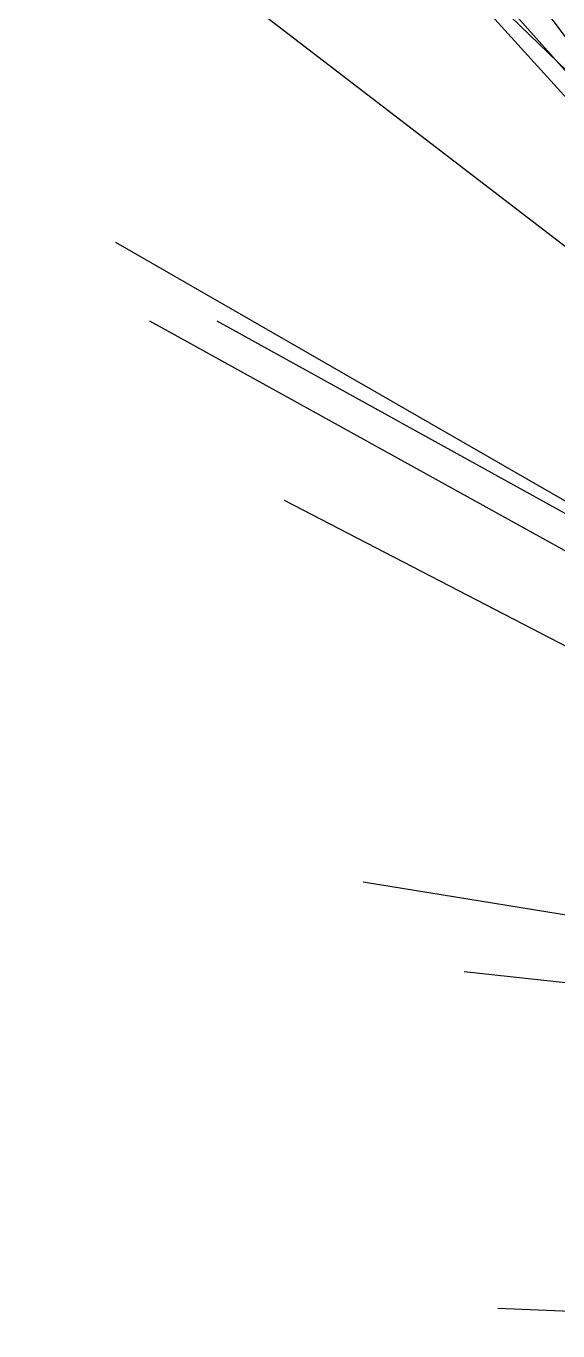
# Model space of a CAD drawing. Extents: x -0.07 to 1.1, y -0.07 to 1.1.
# Drawn here: x -0.067 to -0.0197, y 0.898 to 1.0143 of the extents above; entities that cross this region are included whole.
import ezdxf

# ---------------------------------------------------------------- set-up
doc = ezdxf.new("R2010")
doc.units = 0
doc.layers.add('Normals', color=1, linetype='CONTINUOUS')

msp = doc.modelspace()

# ---------------------------------------------------------------- linework, layer by layer
at = {"layer": 'Normals', "color": 1}
for p, q in [((0, 0.988, 0.51), (-0.06, 1.068, 0.515)), ((0, 0.989, 0.466), (-0.066, 1.063, 0.467)), ((0, 0.987, 0.33), (-0.067, 1.061, 0.32)), ((0, 0.992, 0.015), (-0.066, 1.056, -0.025)), ((0, 0.98, 0.984), (-0.065, 1.03, 1.041)), ((0, 0.961, 0.997), (-0.059, 0.995, 1.07)), ((0, 0.957, 0.999), (-0.056, 0.988, 1.076)), ((0.006, 0.957, 1), (-0.05, 0.988, 1.077)), ((0.008, 0.945, 1), (-0.044, 0.972, 1.081)), ((0.012, 0.93, 1), (-0.037, 0.938, 1.087)), ((0.018, 0.925, 1), (-0.028, 0.93, 1.089)), ((0.021, 0.898, 1), (-0.025, 0.9, 1.089))]:
    msp.add_line(p, q, dxfattribs=at)

doc.saveas('drawing.dxf')
